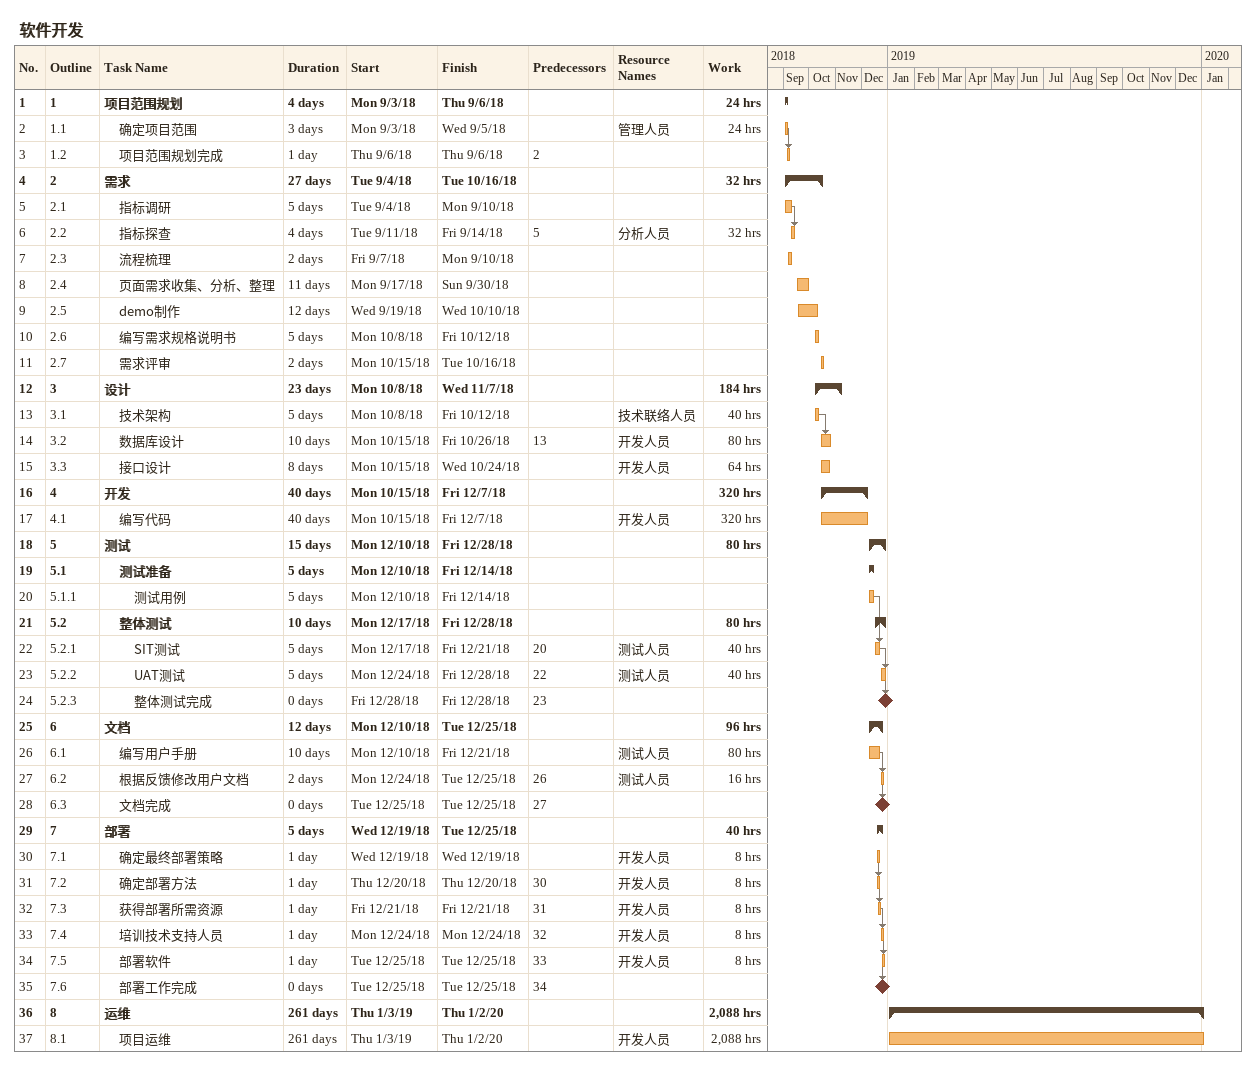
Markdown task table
软件开发

| ID | WBS | Task | Duration | Start | Finish | Predecessors | Resources | Work (h) |
|---|---|---|---|---|---|---|---|---|
| 1 | 1 | **项目范围规划** | 4d | 2018-09-03 | 2018-09-06 |  |  | 24 |
| 2 | 1.1 | 确定项目范围 | 3d | 2018-09-03 | 2018-09-05 |  | 管理人员 | 24 |
| 3 | 1.2 | 项目范围规划完成 | 1d | 2018-09-06 | 2018-09-06 | 2 |  |  |
| 4 | 2 | **需求** | 27d | 2018-09-04 | 2018-10-16 |  |  | 32 |
| 5 | 2.1 | 指标调研 | 5d | 2018-09-04 | 2018-09-10 |  |  |  |
| 6 | 2.2 | 指标探查 | 4d | 2018-09-11 | 2018-09-14 | 5 | 分析人员 | 32 |
| 7 | 2.3 | 流程梳理 | 2d | 2018-09-07 | 2018-09-10 |  |  |  |
| 8 | 2.4 | 页面需求收集、分析、整理 | 11d | 2018-09-17 | 2018-09-30 |  |  |  |
| 9 | 2.5 | demo制作 | 12d | 2018-09-19 | 2018-10-10 |  |  |  |
| 10 | 2.6 | 编写需求规格说明书 | 5d | 2018-10-08 | 2018-10-12 |  |  |  |
| 11 | 2.7 | 需求评审 | 2d | 2018-10-15 | 2018-10-16 |  |  |  |
| 12 | 3 | **设计** | 23d | 2018-10-08 | 2018-11-07 |  |  | 184 |
| 13 | 3.1 | 技术架构 | 5d | 2018-10-08 | 2018-10-12 |  | 技术联络人员 | 40 |
| 14 | 3.2 | 数据库设计 | 10d | 2018-10-15 | 2018-10-26 | 13 | 开发人员 | 80 |
| 15 | 3.3 | 接口设计 | 8d | 2018-10-15 | 2018-10-24 |  | 开发人员 | 64 |
| 16 | 4 | **开发** | 40d | 2018-10-15 | 2018-12-07 |  |  | 320 |
| 17 | 4.1 | 编写代码 | 40d | 2018-10-15 | 2018-12-07 |  | 开发人员 | 320 |
| 18 | 5 | **测试** | 15d | 2018-12-10 | 2018-12-28 |  |  | 80 |
| 19 | 5.1 | **测试准备** | 5d | 2018-12-10 | 2018-12-14 |  |  |  |
| 20 | 5.1.1 | 测试用例 | 5d | 2018-12-10 | 2018-12-14 |  |  |  |
| 21 | 5.2 | **整体测试** | 10d | 2018-12-17 | 2018-12-28 |  |  | 80 |
| 22 | 5.2.1 | SIT测试 | 5d | 2018-12-17 | 2018-12-21 | 20 | 测试人员 | 40 |
| 23 | 5.2.2 | UAT测试 | 5d | 2018-12-24 | 2018-12-28 | 22 | 测试人员 | 40 |
| 24 | 5.2.3 | 整体测试完成 | 0d | 2018-12-28 | 2018-12-28 | 23 |  |  |
| 25 | 6 | **文档** | 12d | 2018-12-10 | 2018-12-25 |  |  | 96 |
| 26 | 6.1 | 编写用户手册 | 10d | 2018-12-10 | 2018-12-21 |  | 测试人员 | 80 |
| 27 | 6.2 | 根据反馈修改用户文档 | 2d | 2018-12-24 | 2018-12-25 | 26 | 测试人员 | 16 |
| 28 | 6.3 | 文档完成 | 0d | 2018-12-25 | 2018-12-25 | 27 |  |  |
| 29 | 7 | **部署** | 5d | 2018-12-19 | 2018-12-25 |  |  | 40 |
| 30 | 7.1 | 确定最终部署策略 | 1d | 2018-12-19 | 2018-12-19 |  | 开发人员 | 8 |
| 31 | 7.2 | 确定部署方法 | 1d | 2018-12-20 | 2018-12-20 | 30 | 开发人员 | 8 |
| 32 | 7.3 | 获得部署所需资源 | 1d | 2018-12-21 | 2018-12-21 | 31 | 开发人员 | 8 |
| 33 | 7.4 | 培训技术支持人员 | 1d | 2018-12-24 | 2018-12-24 | 32 | 开发人员 | 8 |
| 34 | 7.5 | 部署软件 | 1d | 2018-12-25 | 2018-12-25 | 33 | 开发人员 | 8 |
| 35 | 7.6 | 部署工作完成 | 0d | 2018-12-25 | 2018-12-25 | 34 |  |  |
| 36 | 8 | **运维** | 261d | 2019-01-03 | 2020-01-02 |  |  | 2088 |
| 37 | 8.1 | 项目运维 | 261d | 2019-01-03 | 2020-01-02 |  | 开发人员 | 2088 |
